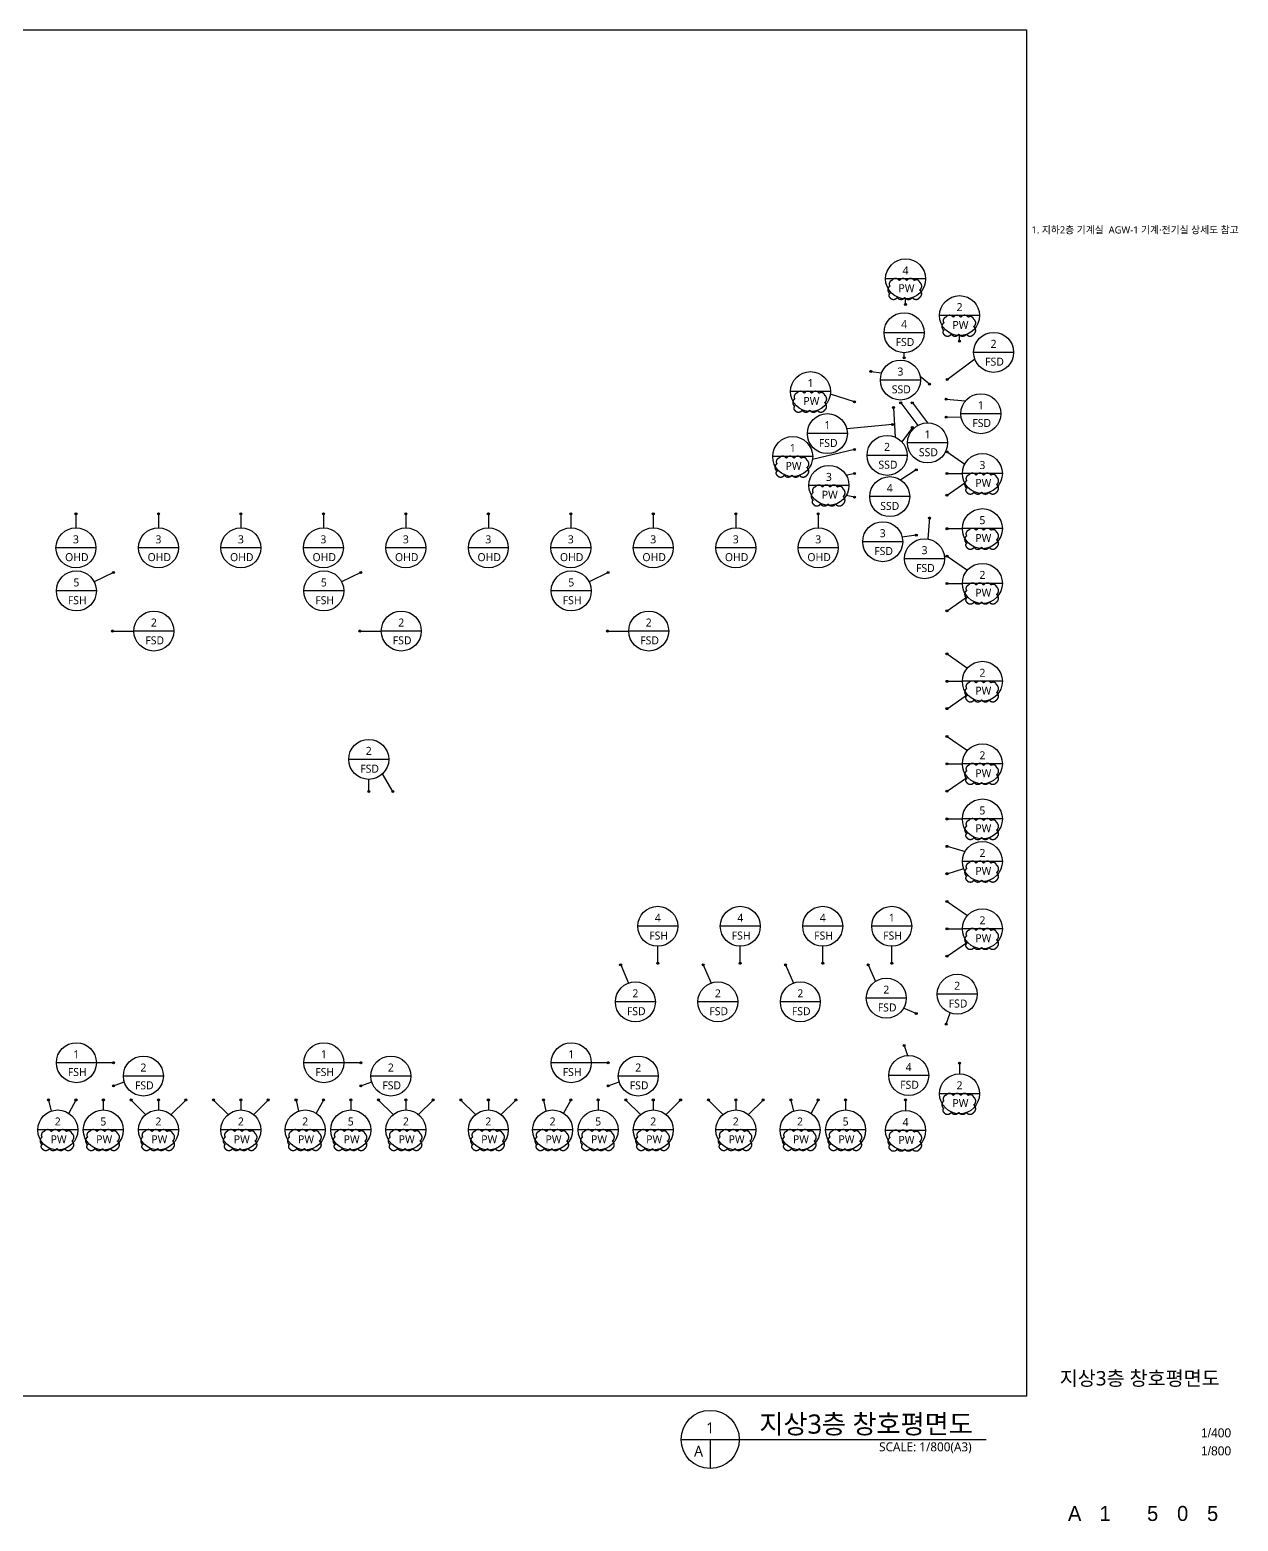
# Model space of a CAD drawing. Header units: millimetres. Extents: x -9539 to 338056, y 7443 to 2082110.
# Drawn here: x 159076 to 320239, y 929043 to 1127871 of the extents above; entities that cross this region are included whole.
import ezdxf
from ezdxf.enums import TextEntityAlignment as Align

# ---------------------------------------------------------------- set-up
doc = ezdxf.new("R2010")
doc.units = ezdxf.units.MM
doc.header["$LTSCALE"] = 1000
doc.header["$MEASUREMENT"] = 0
doc.linetypes.add('ACAD_ISO03W100', pattern=[30, 12, -18])
doc.layers.get('Defpoints').update_dxf_attribs({"color": 171, "linetype": 'CONTINUOUS'})
for name, color, linetype in [('BOX', 6, 'CONTINUOUS'), ('LED', 7, 'CONTINUOUS'), ('SYM', 7, 'CONTINUOUS'), ('TEXT', 3, 'CONTINUOUS'), ('TEXT-TITLE', 6, 'CONTINUOUS'), ('TEXT-기입', 6, 'CONTINUOUS'), ('txt', 3, 'CONTINUOUS')]:
    doc.layers.add(name, color=color, linetype=linetype)
doc.layers.add('VE변경사항적용-20220616', color=10, linetype='CONTINUOUS', plot=False)
doc.styles.add('CGS', font='cgse', dxfattribs={"bigfont": 'cgs'})
doc.styles.add('나눔바른고딕', font='NanumBarunGothic.ttf')

msp = doc.modelspace()

# ---------------------------------------------------------------- hatches: boundary and pattern name
at = {"layer": 'LED'}
h = msp.add_hatch(color=256, dxfattribs=at)
h.dxf.hatch_style = 1
edge = h.paths.add_edge_path()
edge.add_arc((275880, 1091271), 133, 0, 360)
h = msp.add_hatch(color=256, dxfattribs=at)
h.dxf.hatch_style = 1
edge = h.paths.add_edge_path()
edge.add_arc((283080, 1086371), 133, 0, 360)
h = msp.add_hatch(color=256, dxfattribs=at)
h.dxf.hatch_style = 1
edge = h.paths.add_edge_path()
edge.add_arc((275680, 1084141), 133, 0, 360)
h = msp.add_hatch(color=256, dxfattribs=at)
h.dxf.hatch_style = 1
edge = h.paths.add_edge_path()
edge.add_arc((271255, 1082341), 133, 0, 360)
h = msp.add_hatch(color=256, dxfattribs=at)
h.dxf.hatch_style = 1
edge = h.paths.add_edge_path()
edge.add_arc((279080, 1080646), 133, 0, 360)
h = msp.add_hatch(color=256, dxfattribs=at)
h.dxf.hatch_style = 1
edge = h.paths.add_edge_path()
edge.add_arc((281426, 1081268), 133, 0, 360)
h = msp.add_hatch(color=256, dxfattribs=at)
h.dxf.hatch_style = 1
edge = h.paths.add_edge_path()
edge.add_arc((269051, 1078268), 133, 0, 360)
h = msp.add_hatch(color=256, dxfattribs=at)
h.dxf.hatch_style = 1
edge = h.paths.add_edge_path()
edge.add_arc((275226, 1078148), 133, 0, 360)
h = msp.add_hatch(color=256, dxfattribs=at)
h.dxf.hatch_style = 1
edge = h.paths.add_edge_path()
edge.add_arc((276776, 1078148), 133, 0, 360)
h = msp.add_hatch(color=256, dxfattribs=at)
h.dxf.hatch_style = 1
edge = h.paths.add_edge_path()
edge.add_arc((281276, 1078643), 133, 0, 360)
h = msp.add_hatch(color=256, dxfattribs=at)
h.dxf.hatch_style = 1
edge = h.paths.add_edge_path()
edge.add_arc((274276, 1077498), 133, 0, 360)
h = msp.add_hatch(color=256, dxfattribs=at)
h.dxf.hatch_style = 1
edge = h.paths.add_edge_path()
edge.add_arc((281280, 1076241), 133, 0, 360)
h = msp.add_hatch(color=256, dxfattribs=at)
h.dxf.hatch_style = 1
edge = h.paths.add_edge_path()
edge.add_arc((274126, 1075243), 133, 0, 360)
h = msp.add_hatch(color=256, dxfattribs=at)
h.dxf.hatch_style = 1
edge = h.paths.add_edge_path()
edge.add_arc((276776, 1074868), 133, 0, 360)
h = msp.add_hatch(color=256, dxfattribs=at)
h.dxf.hatch_style = 1
edge = h.paths.add_edge_path()
edge.add_arc((269051, 1071918), 133, 0, 360)
h = msp.add_hatch(color=256, dxfattribs=at)
h.dxf.hatch_style = 1
edge = h.paths.add_edge_path()
edge.add_arc((281401, 1071614), 133, 0, 360)
h = msp.add_hatch(color=256, dxfattribs=at)
h.dxf.hatch_style = 1
edge = h.paths.add_edge_path()
edge.add_arc((269051, 1068718), 133, 0, 360)
h = msp.add_hatch(color=256, dxfattribs=at)
h.dxf.hatch_style = 1
edge = h.paths.add_edge_path()
edge.add_arc((277310, 1069215), 133, 0, 360)
h = msp.add_hatch(color=256, dxfattribs=at)
h.dxf.hatch_style = 1
edge = h.paths.add_edge_path()
edge.add_arc((281403, 1068712), 133, 0, 360)
h = msp.add_hatch(color=256, dxfattribs=at)
h.dxf.hatch_style = 1
edge = h.paths.add_edge_path()
edge.add_arc((281401, 1065818), 133, 0, 360)
h = msp.add_hatch(color=256, dxfattribs=at)
h.dxf.hatch_style = 1
edge = h.paths.add_edge_path()
edge.add_arc((269051, 1065549), 133, 0, 360)
h = msp.add_hatch(color=256, dxfattribs=at)
h.dxf.hatch_style = 1
edge = h.paths.add_edge_path()
edge.add_arc((165231, 1063354), 133, 0, 360)
h = msp.add_hatch(color=256, dxfattribs=at)
h.dxf.hatch_style = 1
edge = h.paths.add_edge_path()
edge.add_arc((176231, 1063354), 133, 0, 360)
h = msp.add_hatch(color=256, dxfattribs=at)
h.dxf.hatch_style = 1
edge = h.paths.add_edge_path()
edge.add_arc((187231, 1063354), 133, 0, 360)
h = msp.add_hatch(color=256, dxfattribs=at)
h.dxf.hatch_style = 1
edge = h.paths.add_edge_path()
edge.add_arc((198231, 1063354), 133, 0, 360)
h = msp.add_hatch(color=256, dxfattribs=at)
h.dxf.hatch_style = 1
edge = h.paths.add_edge_path()
edge.add_arc((209231, 1063354), 133, 0, 360)
h = msp.add_hatch(color=256, dxfattribs=at)
h.dxf.hatch_style = 1
edge = h.paths.add_edge_path()
edge.add_arc((220231, 1063354), 133, 0, 360)
h = msp.add_hatch(color=256, dxfattribs=at)
h.dxf.hatch_style = 1
edge = h.paths.add_edge_path()
edge.add_arc((231231, 1063354), 133, 0, 360)
h = msp.add_hatch(color=256, dxfattribs=at)
h.dxf.hatch_style = 1
edge = h.paths.add_edge_path()
edge.add_arc((242231, 1063354), 133, 0, 360)
h = msp.add_hatch(color=256, dxfattribs=at)
h.dxf.hatch_style = 1
edge = h.paths.add_edge_path()
edge.add_arc((253231, 1063354), 133, 0, 360)
h = msp.add_hatch(color=256, dxfattribs=at)
h.dxf.hatch_style = 1
edge = h.paths.add_edge_path()
edge.add_arc((264231, 1063354), 133, 0, 360)
h = msp.add_hatch(color=256, dxfattribs=at)
h.dxf.hatch_style = 1
edge = h.paths.add_edge_path()
edge.add_arc((279078, 1062787), 133, 0, 360)
h = msp.add_hatch(color=256, dxfattribs=at)
h.dxf.hatch_style = 1
edge = h.paths.add_edge_path()
edge.add_arc((277310, 1060515), 133, 0, 360)
h = msp.add_hatch(color=256, dxfattribs=at)
h.dxf.hatch_style = 1
edge = h.paths.add_edge_path()
edge.add_arc((281403, 1061362), 133, 0, 360)
h = msp.add_hatch(color=256, dxfattribs=at)
h.dxf.hatch_style = 1
edge = h.paths.add_edge_path()
edge.add_arc((281401, 1057714), 133, 0, 360)
h = msp.add_hatch(color=256, dxfattribs=at)
h.dxf.hatch_style = 1
edge = h.paths.add_edge_path()
edge.add_arc((170226, 1055518), 133, 0, 360)
h = msp.add_hatch(color=256, dxfattribs=at)
h.dxf.hatch_style = 1
edge = h.paths.add_edge_path()
edge.add_arc((203226, 1055518), 133, 0, 360)
h = msp.add_hatch(color=256, dxfattribs=at)
h.dxf.hatch_style = 1
edge = h.paths.add_edge_path()
edge.add_arc((236226, 1055518), 133, 0, 360)
h = msp.add_hatch(color=256, dxfattribs=at)
h.dxf.hatch_style = 1
edge = h.paths.add_edge_path()
edge.add_arc((281403, 1054062), 133, 0, 360)
h = msp.add_hatch(color=256, dxfattribs=at)
h.dxf.hatch_style = 1
edge = h.paths.add_edge_path()
edge.add_arc((281401, 1050418), 133, 0, 360)
h = msp.add_hatch(color=256, dxfattribs=at)
h.dxf.hatch_style = 1
edge = h.paths.add_edge_path()
edge.add_arc((170108, 1047720), 133, 0, 360)
h = msp.add_hatch(color=256, dxfattribs=at)
h.dxf.hatch_style = 1
edge = h.paths.add_edge_path()
edge.add_arc((203108, 1047720), 133, 0, 360)
h = msp.add_hatch(color=256, dxfattribs=at)
h.dxf.hatch_style = 1
edge = h.paths.add_edge_path()
edge.add_arc((236108, 1047720), 133, 0, 360)
h = msp.add_hatch(color=256, dxfattribs=at)
h.dxf.hatch_style = 1
edge = h.paths.add_edge_path()
edge.add_arc((281401, 1044664), 133, 0, 360)
h = msp.add_hatch(color=256, dxfattribs=at)
h.dxf.hatch_style = 1
edge = h.paths.add_edge_path()
edge.add_arc((281403, 1041012), 133, 0, 360)
h = msp.add_hatch(color=256, dxfattribs=at)
h.dxf.hatch_style = 1
edge = h.paths.add_edge_path()
edge.add_arc((281401, 1037368), 133, 0, 360)
h = msp.add_hatch(color=256, dxfattribs=at)
h.dxf.hatch_style = 1
edge = h.paths.add_edge_path()
edge.add_arc((281401, 1033664), 133, 0, 360)
h = msp.add_hatch(color=256, dxfattribs=at)
h.dxf.hatch_style = 1
edge = h.paths.add_edge_path()
edge.add_arc((281403, 1030012), 133, 0, 360)
h = msp.add_hatch(color=256, dxfattribs=at)
h.dxf.hatch_style = 1
edge = h.paths.add_edge_path()
edge.add_arc((204284, 1026318), 133, 0, 360)
h = msp.add_hatch(color=256, dxfattribs=at)
h.dxf.hatch_style = 1
edge = h.paths.add_edge_path()
edge.add_arc((207484, 1026318), 133, 0, 360)
h = msp.add_hatch(color=256, dxfattribs=at)
h.dxf.hatch_style = 1
edge = h.paths.add_edge_path()
edge.add_arc((281401, 1026368), 133, 0, 360)
h = msp.add_hatch(color=256, dxfattribs=at)
h.dxf.hatch_style = 1
edge = h.paths.add_edge_path()
edge.add_arc((281403, 1022662), 133, 0, 360)
h = msp.add_hatch(color=256, dxfattribs=at)
h.dxf.hatch_style = 1
edge = h.paths.add_edge_path()
edge.add_arc((281403, 1019012), 133, 0, 360)
h = msp.add_hatch(color=256, dxfattribs=at)
h.dxf.hatch_style = 1
edge = h.paths.add_edge_path()
edge.add_arc((281401, 1015368), 133, 0, 360)
h = msp.add_hatch(color=256, dxfattribs=at)
h.dxf.hatch_style = 1
edge = h.paths.add_edge_path()
edge.add_arc((281401, 1011664), 133, 0, 360)
h = msp.add_hatch(color=256, dxfattribs=at)
h.dxf.hatch_style = 1
edge = h.paths.add_edge_path()
edge.add_arc((281403, 1008012), 133, 0, 360)
h = msp.add_hatch(color=256, dxfattribs=at)
h.dxf.hatch_style = 1
edge = h.paths.add_edge_path()
edge.add_arc((281401, 1004368), 133, 0, 360)
h = msp.add_hatch(color=256, dxfattribs=at)
h.dxf.hatch_style = 1
edge = h.paths.add_edge_path()
edge.add_arc((237878, 1003212), 133, 0, 360)
h = msp.add_hatch(color=256, dxfattribs=at)
h.dxf.hatch_style = 1
edge = h.paths.add_edge_path()
edge.add_arc((242832, 1003420), 133, 0, 360)
h = msp.add_hatch(color=256, dxfattribs=at)
h.dxf.hatch_style = 1
edge = h.paths.add_edge_path()
edge.add_arc((248878, 1003212), 133, 0, 360)
h = msp.add_hatch(color=256, dxfattribs=at)
h.dxf.hatch_style = 1
edge = h.paths.add_edge_path()
edge.add_arc((253832, 1003420), 133, 0, 360)
h = msp.add_hatch(color=256, dxfattribs=at)
h.dxf.hatch_style = 1
edge = h.paths.add_edge_path()
edge.add_arc((259878, 1003212), 133, 0, 360)
h = msp.add_hatch(color=256, dxfattribs=at)
h.dxf.hatch_style = 1
edge = h.paths.add_edge_path()
edge.add_arc((264832, 1003420), 133, 0, 360)
h = msp.add_hatch(color=256, dxfattribs=at)
h.dxf.hatch_style = 1
edge = h.paths.add_edge_path()
edge.add_arc((270878, 1003212), 133, 0, 360)
h = msp.add_hatch(color=256, dxfattribs=at)
h.dxf.hatch_style = 1
edge = h.paths.add_edge_path()
edge.add_arc((274032, 1003420), 133, 0, 360)
h = msp.add_hatch(color=256, dxfattribs=at)
h.dxf.hatch_style = 1
edge = h.paths.add_edge_path()
edge.add_arc((277309, 996718), 133, 0, 360)
h = msp.add_hatch(color=256, dxfattribs=at)
h.dxf.hatch_style = 1
edge = h.paths.add_edge_path()
edge.add_arc((281276, 995318), 133, 0, 360)
h = msp.add_hatch(color=256, dxfattribs=at)
h.dxf.hatch_style = 1
edge = h.paths.add_edge_path()
edge.add_arc((275677, 992450), 133, 0, 360)
h = msp.add_hatch(color=256, dxfattribs=at)
h.dxf.hatch_style = 1
edge = h.paths.add_edge_path()
edge.add_arc((170226, 990168), 133, 0, 360)
h = msp.add_hatch(color=256, dxfattribs=at)
h.dxf.hatch_style = 1
edge = h.paths.add_edge_path()
edge.add_arc((203226, 990168), 133, 0, 360)
h = msp.add_hatch(color=256, dxfattribs=at)
h.dxf.hatch_style = 1
edge = h.paths.add_edge_path()
edge.add_arc((236226, 990168), 133, 0, 360)
h = msp.add_hatch(color=256, dxfattribs=at)
h.dxf.hatch_style = 1
edge = h.paths.add_edge_path()
edge.add_arc((283077, 990095), 133, 0, 360)
h = msp.add_hatch(color=256, dxfattribs=at)
h.dxf.hatch_style = 1
edge = h.paths.add_edge_path()
edge.add_arc((170226, 987068), 133, 0, 360)
h = msp.add_hatch(color=256, dxfattribs=at)
h.dxf.hatch_style = 1
edge = h.paths.add_edge_path()
edge.add_arc((203226, 987068), 133, 0, 360)
h = msp.add_hatch(color=256, dxfattribs=at)
h.dxf.hatch_style = 1
edge = h.paths.add_edge_path()
edge.add_arc((236226, 987068), 133, 0, 360)
h = msp.add_hatch(color=256, dxfattribs=at)
h.dxf.hatch_style = 1
edge = h.paths.add_edge_path()
edge.add_arc((161579, 985196), 133, 0, 360)
h = msp.add_hatch(color=256, dxfattribs=at)
h.dxf.hatch_style = 1
edge = h.paths.add_edge_path()
edge.add_arc((165232, 985195), 133, 0, 360)
h = msp.add_hatch(color=256, dxfattribs=at)
h.dxf.hatch_style = 1
edge = h.paths.add_edge_path()
edge.add_arc((168882, 985195), 133, 0, 360)
h = msp.add_hatch(color=256, dxfattribs=at)
h.dxf.hatch_style = 1
edge = h.paths.add_edge_path()
edge.add_arc((172579, 985196), 133, 0, 360)
h = msp.add_hatch(color=256, dxfattribs=at)
h.dxf.hatch_style = 1
edge = h.paths.add_edge_path()
edge.add_arc((176232, 985195), 133, 0, 360)
h = msp.add_hatch(color=256, dxfattribs=at)
h.dxf.hatch_style = 1
edge = h.paths.add_edge_path()
edge.add_arc((179881, 985196), 133, 0, 360)
h = msp.add_hatch(color=256, dxfattribs=at)
h.dxf.hatch_style = 1
edge = h.paths.add_edge_path()
edge.add_arc((183579, 985196), 133, 0, 360)
h = msp.add_hatch(color=256, dxfattribs=at)
h.dxf.hatch_style = 1
edge = h.paths.add_edge_path()
edge.add_arc((187232, 985195), 133, 0, 360)
h = msp.add_hatch(color=256, dxfattribs=at)
h.dxf.hatch_style = 1
edge = h.paths.add_edge_path()
edge.add_arc((190881, 985196), 133, 0, 360)
h = msp.add_hatch(color=256, dxfattribs=at)
h.dxf.hatch_style = 1
edge = h.paths.add_edge_path()
edge.add_arc((194579, 985196), 133, 0, 360)
h = msp.add_hatch(color=256, dxfattribs=at)
h.dxf.hatch_style = 1
edge = h.paths.add_edge_path()
edge.add_arc((198232, 985195), 133, 0, 360)
h = msp.add_hatch(color=256, dxfattribs=at)
h.dxf.hatch_style = 1
edge = h.paths.add_edge_path()
edge.add_arc((201882, 985195), 133, 0, 360)
h = msp.add_hatch(color=256, dxfattribs=at)
h.dxf.hatch_style = 1
edge = h.paths.add_edge_path()
edge.add_arc((205579, 985196), 133, 0, 360)
h = msp.add_hatch(color=256, dxfattribs=at)
h.dxf.hatch_style = 1
edge = h.paths.add_edge_path()
edge.add_arc((209232, 985195), 133, 0, 360)
h = msp.add_hatch(color=256, dxfattribs=at)
h.dxf.hatch_style = 1
edge = h.paths.add_edge_path()
edge.add_arc((212881, 985196), 133, 0, 360)
h = msp.add_hatch(color=256, dxfattribs=at)
h.dxf.hatch_style = 1
edge = h.paths.add_edge_path()
edge.add_arc((216579, 985196), 133, 0, 360)
h = msp.add_hatch(color=256, dxfattribs=at)
h.dxf.hatch_style = 1
edge = h.paths.add_edge_path()
edge.add_arc((220232, 985195), 133, 0, 360)
h = msp.add_hatch(color=256, dxfattribs=at)
h.dxf.hatch_style = 1
edge = h.paths.add_edge_path()
edge.add_arc((223881, 985196), 133, 0, 360)
h = msp.add_hatch(color=256, dxfattribs=at)
h.dxf.hatch_style = 1
edge = h.paths.add_edge_path()
edge.add_arc((227579, 985196), 133, 0, 360)
h = msp.add_hatch(color=256, dxfattribs=at)
h.dxf.hatch_style = 1
edge = h.paths.add_edge_path()
edge.add_arc((231232, 985195), 133, 0, 360)
h = msp.add_hatch(color=256, dxfattribs=at)
h.dxf.hatch_style = 1
edge = h.paths.add_edge_path()
edge.add_arc((234882, 985195), 133, 0, 360)
h = msp.add_hatch(color=256, dxfattribs=at)
h.dxf.hatch_style = 1
edge = h.paths.add_edge_path()
edge.add_arc((238579, 985196), 133, 0, 360)
h = msp.add_hatch(color=256, dxfattribs=at)
h.dxf.hatch_style = 1
edge = h.paths.add_edge_path()
edge.add_arc((242232, 985195), 133, 0, 360)
h = msp.add_hatch(color=256, dxfattribs=at)
h.dxf.hatch_style = 1
edge = h.paths.add_edge_path()
edge.add_arc((245881, 985196), 133, 0, 360)
h = msp.add_hatch(color=256, dxfattribs=at)
h.dxf.hatch_style = 1
edge = h.paths.add_edge_path()
edge.add_arc((249579, 985196), 133, 0, 360)
h = msp.add_hatch(color=256, dxfattribs=at)
h.dxf.hatch_style = 1
edge = h.paths.add_edge_path()
edge.add_arc((253232, 985195), 133, 0, 360)
h = msp.add_hatch(color=256, dxfattribs=at)
h.dxf.hatch_style = 1
edge = h.paths.add_edge_path()
edge.add_arc((256881, 985196), 133, 0, 360)
h = msp.add_hatch(color=256, dxfattribs=at)
h.dxf.hatch_style = 1
edge = h.paths.add_edge_path()
edge.add_arc((260579, 985196), 133, 0, 360)
h = msp.add_hatch(color=256, dxfattribs=at)
h.dxf.hatch_style = 1
edge = h.paths.add_edge_path()
edge.add_arc((264232, 985195), 133, 0, 360)
h = msp.add_hatch(color=256, dxfattribs=at)
h.dxf.hatch_style = 1
edge = h.paths.add_edge_path()
edge.add_arc((267882, 985195), 133, 0, 360)
h = msp.add_hatch(color=256, dxfattribs=at)
h.dxf.hatch_style = 1
edge = h.paths.add_edge_path()
edge.add_arc((275877, 985195), 133, 0, 360)

# ---------------------------------------------------------------- linework, layer by layer
at = {"layer": 'BOX'}
for p, q in [((278547, 1094669), (273213, 1094669)), ((285747, 1089769), (280413, 1089769)), ((278347, 1087492), (273013, 1087492)), ((290290, 1084873), (284956, 1084873)), ((277858, 1081181), (272524, 1081181)), ((265866, 1079637), (260533, 1079637)), ((288582, 1076696), (283249, 1076696)), ((268112, 1074033), (262778, 1074033)), ((281477, 1072798), (276144, 1072798)), ((263490, 1070979), (258157, 1070979)), ((276079, 1071137), (270746, 1071137)), ((288792, 1068716), (283458, 1068716)), ((268320, 1067134), (262987, 1067134)), ((276432, 1065635), (271098, 1065635)), ((288792, 1061366), (283458, 1061366)), ((167897, 1058809), (162563, 1058809)), ((178897, 1058809), (173563, 1058809)), ((189897, 1058809), (184563, 1058809)), ((200897, 1058809), (195563, 1058809)), ((211897, 1058809), (206563, 1058809)), ((222897, 1058809), (217563, 1058809)), ((233897, 1058809), (228563, 1058809)), ((244897, 1058809), (239563, 1058809)), ((255897, 1058809), (250563, 1058809)), ((266897, 1058809), (261563, 1058809)), ((275498, 1059628), (270165, 1059628)), ((281071, 1057364), (275738, 1057364)), ((288792, 1054066), (283458, 1054066)), ((167955, 1053067), (162622, 1053067)), ((200955, 1053067), (195622, 1053067)), ((233955, 1053067), (228622, 1053067)), ((178287, 1047716), (172954, 1047716)), ((211287, 1047716), (205954, 1047716)), ((244287, 1047716), (238954, 1047716)), ((288792, 1041016), (283458, 1041016)), ((206947, 1030604), (201613, 1030604)), ((288792, 1030016), (283458, 1030016)), ((288792, 1022666), (283458, 1022666)), ((288792, 1016991), (283458, 1016991)), ((245497, 1008357), (240163, 1008357)), ((256497, 1008357), (251163, 1008357)), ((267497, 1008357), (262163, 1008357)), ((276697, 1008357), (271363, 1008357)), ((288792, 1008016), (283458, 1008016)), ((242508, 998275), (237175, 998275)), ((253508, 998275), (248175, 998275)), ((264508, 998275), (259175, 998275)), ((275976, 998771), (270643, 998771)), ((285431, 999296), (280097, 999296)), ((167955, 990166), (162622, 990166)), ((200955, 990166), (195622, 990166)), ((233955, 990166), (228622, 990166)), ((176892, 988389), (171559, 988389)), ((209892, 988389), (204559, 988389)), ((242892, 988389), (237559, 988389)), ((278958, 988462), (273625, 988462)), ((285747, 986023), (280413, 986023)), ((165471, 981195), (160138, 981195)), ((171547, 981195), (166213, 981195)), ((178897, 981195), (173563, 981195)), ((189897, 981195), (184563, 981195)), ((198471, 981195), (193138, 981195)), ((204547, 981195), (199213, 981195)), ((211897, 981195), (206563, 981195)), ((222897, 981195), (217563, 981195)), ((231471, 981195), (226138, 981195)), ((237547, 981195), (232213, 981195)), ((244897, 981195), (239563, 981195)), ((255897, 981195), (250563, 981195)), ((264471, 981195), (259138, 981195)), ((270547, 981195), (265213, 981195)), ((278547, 981123), (273213, 981123))]:
    msp.add_line(p, q, dxfattribs=at)
for centre in [(275880, 1094669), (283080, 1089769), (275680, 1087492), (287623, 1084873), (275191, 1081181), (263199, 1079637), (285915, 1076696), (265445, 1074033), (273412, 1071137), (278811, 1072798), (260823, 1070979), (265653, 1067134), (286125, 1068716), (273765, 1065635), (286125, 1061366), (272832, 1059628), (165230, 1058809), (176230, 1058809), (187230, 1058809), (198230, 1058809), (209230, 1058809), (220230, 1058809), (231230, 1058809), (242230, 1058809), (253230, 1058809), (264230, 1058809), (278404, 1057364), (286125, 1054066), (165289, 1053067), (198289, 1053067), (231289, 1053067), (175621, 1047716), (208621, 1047716), (241621, 1047716), (286125, 1041016), (204280, 1030604), (286125, 1030016), (286125, 1022666), (286125, 1016991), (242830, 1008357), (253830, 1008357), (264830, 1008357), (274030, 1008357), (286125, 1008016), (239842, 998275), (250842, 998275), (261842, 998275), (273310, 998771), (282764, 999296), (165289, 990166), (198289, 990166), (231289, 990166), (174226, 988389), (207226, 988389), (240226, 988389), (276292, 988462), (283080, 986023), (162804, 981195), (168880, 981195), (176230, 981195), (187230, 981195), (195804, 981195), (201880, 981195), (209230, 981195), (220230, 981195), (228804, 981195), (234880, 981195), (242230, 981195), (253230, 981195), (261804, 981195), (267880, 981195), (275880, 981123)]:
    msp.add_circle(centre, 2667, dxfattribs=at)
at = {"layer": 'Defpoints', "ltscale": 10000}
msp.add_lwpolyline([(8000, 1127871), (292000, 1127871), (292000, 945729), (8000, 945729)], close=True, dxfattribs=at)
at = {"layer": 'LED'}
for points in [[(275880, 1091266), (275880, 1092003)], [(283080, 1086366), (283080, 1087103)], [(275680, 1084136), (275680, 1084825)], [(281430, 1081266), (285101, 1084006)], [(271255, 1082341), (272702, 1082136)], [(279080, 1080641), (277813, 1081666)], [(269055, 1078266), (265844, 1079292)], [(275230, 1078146), (277524, 1075134)], [(276780, 1078146), (278822, 1075464)], [(281280, 1078641), (283889, 1078429)], [(274280, 1077496), (274485, 1073578)], [(281284, 1076239), (283283, 1076272)], [(274130, 1075241), (268032, 1074679)], [(276780, 1074866), (275392, 1072924)], [(269055, 1071916), (263463, 1070600)], [(281405, 1071616), (283774, 1069974)], [(269055, 1068716), (267967, 1068460)], [(277305, 1069216), (275238, 1067858)], [(281405, 1068716), (283458, 1068716)], [(269055, 1065552), (267967, 1065808)], [(281405, 1065816), (283774, 1067458)], [(165230, 1063349), (165230, 1061475)], [(176230, 1063349), (176230, 1061475)], [(187230, 1063349), (187230, 1061475)], [(198230, 1063349), (198230, 1061475)], [(209230, 1063349), (209230, 1061475)], [(220230, 1063349), (220230, 1061475)], [(231230, 1063349), (231230, 1061475)], [(242230, 1063349), (242230, 1061475)], [(253230, 1063349), (253230, 1061475)], [(264230, 1063349), (264230, 1061475)], [(279080, 1062791), (278868, 1059990)], [(277305, 1060516), (275425, 1060250)], [(281405, 1061366), (283458, 1061366)], [(281405, 1057716), (284125, 1055830)], [(170230, 1055516), (167662, 1054284)], [(203230, 1055516), (200662, 1054284)], [(236230, 1055516), (233662, 1054284)], [(281405, 1054066), (283458, 1054066)], [(281405, 1050416), (284125, 1052302)], [(170105, 1047716), (172954, 1047716)], [(203105, 1047716), (205954, 1047716)], [(236105, 1047716), (238954, 1047716)], [(281405, 1044666), (284125, 1042780)], [(281405, 1041016), (283458, 1041016)], [(281405, 1037366), (284125, 1039252)], [(281405, 1033666), (284125, 1031780)], [(281405, 1030016), (283458, 1030016)], [(207480, 1026316), (206106, 1028661)], [(281405, 1026366), (284125, 1028252)], [(204280, 1026316), (204280, 1027938)], [(281405, 1022666), (283458, 1022666)], [(281405, 1019016), (283814, 1018321)], [(281405, 1015366), (283628, 1016056)], [(281405, 1011666), (284125, 1009780)], [(281405, 1008016), (283458, 1008016)], [(281405, 1004366), (284125, 1006252)], [(242830, 1003416), (242830, 1005691)], [(253830, 1003416), (253830, 1005691)], [(264830, 1003416), (264830, 1005691)], [(274030, 1003416), (274030, 1005691)], [(237880, 1003216), (238946, 1000786)], [(248880, 1003216), (249946, 1000786)], [(259880, 1003216), (260946, 1000786)], [(270880, 1003216), (271851, 1001003)], [(277305, 996716), (275618, 997435)], [(281280, 995316), (281838, 996795)], [(275680, 992446), (276146, 991125)], [(170230, 990166), (167955, 990166)], [(203230, 990166), (200955, 990166)], [(236230, 990166), (233955, 990166)], [(283080, 990091), (283080, 988690)], [(170230, 987066), (171673, 987617)], [(203230, 987066), (204673, 987617)], [(236230, 987066), (237673, 987617)], [(161580, 985191), (161914, 983709)], [(165230, 985191), (164266, 983426)], [(168880, 985191), (168880, 983862)], [(172580, 985191), (174525, 983246)], [(176230, 985191), (176230, 983862)], [(179880, 985191), (177935, 983246)], [(183580, 985191), (185525, 983246)], [(187230, 985191), (187230, 983862)], [(190880, 985191), (188935, 983246)], [(194580, 985191), (194914, 983709)], [(198230, 985191), (197266, 983426)], [(201880, 985191), (201880, 983862)], [(205580, 985191), (207525, 983246)], [(209230, 985191), (209230, 983862)], [(212880, 985191), (210935, 983246)], [(216580, 985191), (218525, 983246)], [(220230, 985191), (220230, 983862)], [(223880, 985191), (221935, 983246)], [(227580, 985191), (227914, 983709)], [(231230, 985191), (230266, 983426)], [(234880, 985191), (234880, 983862)], [(238580, 985191), (240525, 983246)], [(242230, 985191), (242230, 983862)], [(245880, 985191), (243935, 983246)], [(249580, 985191), (251525, 983246)], [(253230, 985191), (253230, 983862)], [(256880, 985191), (254935, 983246)], [(260580, 985191), (260914, 983709)], [(264230, 985191), (263266, 983426)], [(267880, 985191), (267880, 983862)], [(275880, 985191), (275880, 983790)]]:
    msp.add_lwpolyline(points, dxfattribs=at)
for centre in [(275880, 1091271), (283080, 1086371), (275680, 1084141), (271255, 1082341), (279080, 1080646), (281426, 1081268), (269051, 1078268), (275226, 1078148), (276776, 1078148), (281276, 1078643), (274276, 1077498), (281280, 1076241), (274126, 1075243), (276776, 1074868), (269051, 1071918), (281401, 1071614), (269051, 1068718), (277310, 1069215), (281403, 1068712), (281401, 1065818), (269051, 1065549), (165231, 1063354), (176231, 1063354), (187231, 1063354), (198231, 1063354), (209231, 1063354), (220231, 1063354), (231231, 1063354), (242231, 1063354), (253231, 1063354), (264231, 1063354), (279078, 1062787), (277310, 1060515), (281403, 1061362), (281401, 1057714), (170226, 1055518), (203226, 1055518), (236226, 1055518), (281403, 1054062), (281401, 1050418), (170108, 1047720), (203108, 1047720), (236108, 1047720), (281401, 1044664), (281403, 1041012), (281401, 1037368), (281401, 1033664), (281403, 1030012), (204284, 1026318), (207484, 1026318), (281401, 1026368), (281403, 1022662), (281403, 1019012), (281401, 1015368), (281401, 1011664), (281403, 1008012), (281401, 1004368), (237878, 1003212), (242832, 1003420), (248878, 1003212), (253832, 1003420), (259878, 1003212), (264832, 1003420), (270878, 1003212), (274032, 1003420), (277309, 996718), (281276, 995318), (275677, 992450), (170226, 990168), (203226, 990168), (236226, 990168), (283077, 990095), (170226, 987068), (203226, 987068), (236226, 987068), (161579, 985196), (165232, 985195), (168882, 985195), (172579, 985196), (176232, 985195), (179881, 985196), (183579, 985196), (187232, 985195), (190881, 985196), (194579, 985196), (198232, 985195), (201882, 985195), (205579, 985196), (209232, 985195), (212881, 985196), (216579, 985196), (220232, 985195), (223881, 985196), (227579, 985196), (231232, 985195), (234882, 985195), (238579, 985196), (242232, 985195), (245881, 985196), (249579, 985196), (253232, 985195), (256881, 985196), (260579, 985196), (264232, 985195), (267882, 985195), (275877, 985195)]:
    msp.add_circle(centre, 133, dxfattribs=at)
at = {"layer": 'SYM'}
for p, q in [((245940, 939940), (286627, 939940)), ((249819, 939940), (249819, 936061))]:
    msp.add_line(p, q, dxfattribs=at)
msp.add_circle((249819, 939940), 3879, dxfattribs=at)
at = {"layer": 'VE변경사항적용-20220616', "linetype": 'ACAD_ISO03W100'}
for points in [[(273772, 1092196, 0.5205671), (274772, 1092196, 0.5205671), (275772, 1092196, 0.5205671), (276772, 1092196, 0.5205671), (277772, 1092196, 0.5205671), (277780, 1093188, 0.5205671), (277780, 1094188, 0.5205671), (277040, 1094448, 0.5205671), (276040, 1094448, 0.5205671), (275040, 1094448, 0.5205671), (274040, 1094448, 0.5205671), (273772, 1093715, 0.5205671), (273772, 1092715, 0.5205671)], [(280972, 1087296, 0.5205671), (281972, 1087296, 0.5205671), (282972, 1087296, 0.5205671), (283972, 1087296, 0.5205671), (284972, 1087296, 0.5205671), (284980, 1088288, 0.5205671), (284980, 1089288, 0.5205671), (284240, 1089548, 0.5205671), (283240, 1089548, 0.5205671), (282240, 1089548, 0.5205671), (281240, 1089548, 0.5205671), (280972, 1088815, 0.5205671), (280972, 1087815, 0.5205671)], [(261091, 1077164, 0.5205671), (262091, 1077164, 0.5205671), (263091, 1077164, 0.5205671), (264091, 1077164, 0.5205671), (265091, 1077164, 0.5205671), (265099, 1078156, 0.5205671), (265099, 1079156, 0.5205671), (264359, 1079415, 0.5205671), (263359, 1079415, 0.5205671), (262359, 1079415, 0.5205671), (261359, 1079415, 0.5205671), (261091, 1078683, 0.5205671), (261091, 1077683, 0.5205671)], [(258715, 1068505, 0.5205671), (259715, 1068505, 0.5205671), (260715, 1068505, 0.5205671), (261715, 1068505, 0.5205671), (262715, 1068505, 0.5205671), (262723, 1069497, 0.5205671), (262723, 1070497, 0.5205671), (261983, 1070757, 0.5205671), (260983, 1070757, 0.5205671), (259983, 1070757, 0.5205671), (258983, 1070757, 0.5205671), (258715, 1070025, 0.5205671), (258715, 1069025, 0.5205671)], [(284017, 1066243, 0.5205671), (285017, 1066243, 0.5205671), (286017, 1066243, 0.5205671), (287017, 1066243, 0.5205671), (288017, 1066243, 0.5205671), (288025, 1067235, 0.5205671), (288025, 1068235, 0.5205671), (287285, 1068494, 0.5205671), (286285, 1068494, 0.5205671), (285285, 1068494, 0.5205671), (284285, 1068494, 0.5205671), (284017, 1067762, 0.5205671), (284017, 1066762, 0.5205671)], [(263545, 1064660, 0.5205671), (264545, 1064660, 0.5205671), (265545, 1064660, 0.5205671), (266545, 1064660, 0.5205671), (267545, 1064660, 0.5205671), (267553, 1065652, 0.5205671), (267553, 1066652, 0.5205671), (266813, 1066912, 0.5205671), (265813, 1066912, 0.5205671), (264813, 1066912, 0.5205671), (263813, 1066912, 0.5205671), (263545, 1066180, 0.5205671), (263545, 1065180, 0.5205671)], [(284017, 1058893, 0.5205671), (285017, 1058893, 0.5205671), (286017, 1058893, 0.5205671), (287017, 1058893, 0.5205671), (288017, 1058893, 0.5205671), (288025, 1059885, 0.5205671), (288025, 1060885, 0.5205671), (287285, 1061144, 0.5205671), (286285, 1061144, 0.5205671), (285285, 1061144, 0.5205671), (284285, 1061144, 0.5205671), (284017, 1060412, 0.5205671), (284017, 1059412, 0.5205671)], [(284017, 1051593, 0.5205671), (285017, 1051593, 0.5205671), (286017, 1051593, 0.5205671), (287017, 1051593, 0.5205671), (288017, 1051593, 0.5205671), (288025, 1052585, 0.5205671), (288025, 1053585, 0.5205671), (287285, 1053844, 0.5205671), (286285, 1053844, 0.5205671), (285285, 1053844, 0.5205671), (284285, 1053844, 0.5205671), (284017, 1053112, 0.5205671), (284017, 1052112, 0.5205671)], [(284017, 1038543, 0.5205671), (285017, 1038543, 0.5205671), (286017, 1038543, 0.5205671), (287017, 1038543, 0.5205671), (288017, 1038543, 0.5205671), (288025, 1039535, 0.5205671), (288025, 1040535, 0.5205671), (287285, 1040794, 0.5205671), (286285, 1040794, 0.5205671), (285285, 1040794, 0.5205671), (284285, 1040794, 0.5205671), (284017, 1040062, 0.5205671), (284017, 1039062, 0.5205671)], [(284017, 1027543, 0.5205671), (285017, 1027543, 0.5205671), (286017, 1027543, 0.5205671), (287017, 1027543, 0.5205671), (288017, 1027543, 0.5205671), (288025, 1028535, 0.5205671), (288025, 1029535, 0.5205671), (287285, 1029794, 0.5205671), (286285, 1029794, 0.5205671), (285285, 1029794, 0.5205671), (284285, 1029794, 0.5205671), (284017, 1029062, 0.5205671), (284017, 1028062, 0.5205671)], [(284017, 1020193, 0.5205671), (285017, 1020193, 0.5205671), (286017, 1020193, 0.5205671), (287017, 1020193, 0.5205671), (288017, 1020193, 0.5205671), (288025, 1021185, 0.5205671), (288025, 1022185, 0.5205671), (287285, 1022444, 0.5205671), (286285, 1022444, 0.5205671), (285285, 1022444, 0.5205671), (284285, 1022444, 0.5205671), (284017, 1021712, 0.5205671), (284017, 1020712, 0.5205671)], [(284017, 1014517, 0.5205671), (285017, 1014517, 0.5205671), (286017, 1014517, 0.5205671), (287017, 1014517, 0.5205671), (288017, 1014517, 0.5205671), (288025, 1015509, 0.5205671), (288025, 1016509, 0.5205671), (287285, 1016769, 0.5205671), (286285, 1016769, 0.5205671), (285285, 1016769, 0.5205671), (284285, 1016769, 0.5205671), (284017, 1016037, 0.5205671), (284017, 1015037, 0.5205671)], [(284017, 1005543, 0.5205671), (285017, 1005543, 0.5205671), (286017, 1005543, 0.5205671), (287017, 1005543, 0.5205671), (288017, 1005543, 0.5205671), (288025, 1006535, 0.5205671), (288025, 1007535, 0.5205671), (287285, 1007794, 0.5205671), (286285, 1007794, 0.5205671), (285285, 1007794, 0.5205671), (284285, 1007794, 0.5205671), (284017, 1007062, 0.5205671), (284017, 1006062, 0.5205671)], [(280972, 983550, 0.5205671), (281972, 983550, 0.5205671), (282972, 983550, 0.5205671), (283972, 983550, 0.5205671), (284972, 983550, 0.5205671), (284980, 984542, 0.5205671), (284980, 985542, 0.5205671), (284240, 985802, 0.5205671), (283240, 985802, 0.5205671), (282240, 985802, 0.5205671), (281240, 985802, 0.5205671), (280972, 985070, 0.5205671), (280972, 984070, 0.5205671)], [(160696, 978730, 0.5205671), (161696, 978730, 0.5205671), (162696, 978730, 0.5205671), (163696, 978730, 0.5205671), (164696, 978730, 0.5205671), (164704, 979721, 0.5205671), (164704, 980721, 0.5205671), (163964, 980981, 0.5205671), (162964, 980981, 0.5205671), (161964, 980981, 0.5205671), (160964, 980981, 0.5205671), (160696, 980249, 0.5205671), (160696, 979249, 0.5205671)], [(166772, 978730, 0.5205671), (167772, 978730, 0.5205671), (168772, 978730, 0.5205671), (169772, 978730, 0.5205671), (170772, 978730, 0.5205671), (170780, 979721, 0.5205671), (170780, 980721, 0.5205671), (170040, 980981, 0.5205671), (169040, 980981, 0.5205671), (168040, 980981, 0.5205671), (167040, 980981, 0.5205671), (166772, 980249, 0.5205671), (166772, 979249, 0.5205671)], [(174122, 978730, 0.5205671), (175122, 978730, 0.5205671), (176122, 978730, 0.5205671), (177122, 978730, 0.5205671), (178122, 978730, 0.5205671), (178130, 979721, 0.5205671), (178130, 980721, 0.5205671), (177390, 980981, 0.5205671), (176390, 980981, 0.5205671), (175390, 980981, 0.5205671), (174390, 980981, 0.5205671), (174122, 980249, 0.5205671), (174122, 979249, 0.5205671)], [(185122, 978730, 0.5205671), (186122, 978730, 0.5205671), (187122, 978730, 0.5205671), (188122, 978730, 0.5205671), (189122, 978730, 0.5205671), (189130, 979721, 0.5205671), (189130, 980721, 0.5205671), (188390, 980981, 0.5205671), (187390, 980981, 0.5205671), (186390, 980981, 0.5205671), (185390, 980981, 0.5205671), (185122, 980249, 0.5205671), (185122, 979249, 0.5205671)], [(193696, 978730, 0.5205671), (194696, 978730, 0.5205671), (195696, 978730, 0.5205671), (196696, 978730, 0.5205671), (197696, 978730, 0.5205671), (197704, 979721, 0.5205671), (197704, 980721, 0.5205671), (196964, 980981, 0.5205671), (195964, 980981, 0.5205671), (194964, 980981, 0.5205671), (193964, 980981, 0.5205671), (193696, 980249, 0.5205671), (193696, 979249, 0.5205671)], [(199772, 978730, 0.5205671), (200772, 978730, 0.5205671), (201772, 978730, 0.5205671), (202772, 978730, 0.5205671), (203772, 978730, 0.5205671), (203780, 979721, 0.5205671), (203780, 980721, 0.5205671), (203040, 980981, 0.5205671), (202040, 980981, 0.5205671), (201040, 980981, 0.5205671), (200040, 980981, 0.5205671), (199772, 980249, 0.5205671), (199772, 979249, 0.5205671)], [(207122, 978730, 0.5205671), (208122, 978730, 0.5205671), (209122, 978730, 0.5205671), (210122, 978730, 0.5205671), (211122, 978730, 0.5205671), (211130, 979721, 0.5205671), (211130, 980721, 0.5205671), (210390, 980981, 0.5205671), (209390, 980981, 0.5205671), (208390, 980981, 0.5205671), (207390, 980981, 0.5205671), (207122, 980249, 0.5205671), (207122, 979249, 0.5205671)], [(218122, 978730, 0.5205671), (219122, 978730, 0.5205671), (220122, 978730, 0.5205671), (221122, 978730, 0.5205671), (222122, 978730, 0.5205671), (222130, 979721, 0.5205671), (222130, 980721, 0.5205671), (221390, 980981, 0.5205671), (220390, 980981, 0.5205671), (219390, 980981, 0.5205671), (218390, 980981, 0.5205671), (218122, 980249, 0.5205671), (218122, 979249, 0.5205671)], [(226696, 978730, 0.5205671), (227696, 978730, 0.5205671), (228696, 978730, 0.5205671), (229696, 978730, 0.5205671), (230696, 978730, 0.5205671), (230704, 979721, 0.5205671), (230704, 980721, 0.5205671), (229964, 980981, 0.5205671), (228964, 980981, 0.5205671), (227964, 980981, 0.5205671), (226964, 980981, 0.5205671), (226696, 980249, 0.5205671), (226696, 979249, 0.5205671)], [(232772, 978730, 0.5205671), (233772, 978730, 0.5205671), (234772, 978730, 0.5205671), (235772, 978730, 0.5205671), (236772, 978730, 0.5205671), (236780, 979721, 0.5205671), (236780, 980721, 0.5205671), (236040, 980981, 0.5205671), (235040, 980981, 0.5205671), (234040, 980981, 0.5205671), (233040, 980981, 0.5205671), (232772, 980249, 0.5205671), (232772, 979249, 0.5205671)], [(240122, 978730, 0.5205671), (241122, 978730, 0.5205671), (242122, 978730, 0.5205671), (243122, 978730, 0.5205671), (244122, 978730, 0.5205671), (244130, 979721, 0.5205671), (244130, 980721, 0.5205671), (243390, 980981, 0.5205671), (242390, 980981, 0.5205671), (241390, 980981, 0.5205671), (240390, 980981, 0.5205671), (240122, 980249, 0.5205671), (240122, 979249, 0.5205671)], [(251122, 978730, 0.5205671), (252122, 978730, 0.5205671), (253122, 978730, 0.5205671), (254122, 978730, 0.5205671), (255122, 978730, 0.5205671), (255130, 979721, 0.5205671), (255130, 980721, 0.5205671), (254390, 980981, 0.5205671), (253390, 980981, 0.5205671), (252390, 980981, 0.5205671), (251390, 980981, 0.5205671), (251122, 980249, 0.5205671), (251122, 979249, 0.5205671)], [(259696, 978730, 0.5205671), (260696, 978730, 0.5205671), (261696, 978730, 0.5205671), (262696, 978730, 0.5205671), (263696, 978730, 0.5205671), (263704, 979721, 0.5205671), (263704, 980721, 0.5205671), (262964, 980981, 0.5205671), (261964, 980981, 0.5205671), (260964, 980981, 0.5205671), (259964, 980981, 0.5205671), (259696, 980249, 0.5205671), (259696, 979249, 0.5205671)], [(265772, 978730, 0.5205671), (266772, 978730, 0.5205671), (267772, 978730, 0.5205671), (268772, 978730, 0.5205671), (269772, 978730, 0.5205671), (269780, 979721, 0.5205671), (269780, 980721, 0.5205671), (269040, 980981, 0.5205671), (268040, 980981, 0.5205671), (267040, 980981, 0.5205671), (266040, 980981, 0.5205671), (265772, 980249, 0.5205671), (265772, 979249, 0.5205671)], [(273772, 978658, 0.5205671), (274772, 978658, 0.5205671), (275772, 978658, 0.5205671), (276772, 978658, 0.5205671), (277772, 978658, 0.5205671), (277780, 979649, 0.5205671), (277780, 980649, 0.5205671), (277040, 980909, 0.5205671), (276040, 980909, 0.5205671), (275040, 980909, 0.5205671), (274040, 980909, 0.5205671), (273772, 980177, 0.5205671), (273772, 979177, 0.5205671)]]:
    msp.add_lwpolyline(points, format="xyb", close=True, dxfattribs=at)

# ---------------------------------------------------------------- texts
at = {"layer": 'TEXT', "style": '나눔바른고딕'}
msp.add_text('1. 지하2층 기계실  AGW-1 기계·전기실 상세도 참고', height=960, dxfattribs=at).set_placement((292667, 1101200), align=Align.MIDDLE_LEFT)
msp.add_text('지상3층 창호평면도', height=2560, dxfattribs=at).set_placement((256379, 940715))
for s, p in [('1', (249819, 941491)), ('A', (248267, 938388))]:
    msp.add_text(s, height=1440, dxfattribs=at).set_placement(p, align=Align.MIDDLE)
msp.add_text('SCALE: 1/800(A3)', height=1200, dxfattribs=at).set_placement((284693, 939552), align=Align.TOP_RIGHT)
at = {"layer": 'TEXT-TITLE', "style": '나눔바른고딕'}
msp.add_text('지상3층 창호평면도', height=1920, dxfattribs=at).set_placement((307107, 947133), align=Align.CENTER)
at = {"layer": 'TEXT-기입', "style": 'CGS'}
for s, p in [('1/400', (315281, 939857)), ('1/800', (315281, 937457))]:
    msp.add_text(s, height=1200, dxfattribs=at).set_placement(p, align=Align.BOTTOM_LEFT)
for s, p in [('A', (298431, 930072)), ('1', (302481, 930072)), ('5', (308831, 930072)), ('0', (312831, 930072)), ('5', (316831, 930072))]:
    msp.add_text(s, height=2000, dxfattribs=at).set_placement(p, align=Align.MIDDLE_CENTER)
at = {"layer": 'txt', "style": '나눔바른고딕'}
for s, height, p in [('4', 1067, (275880, 1095803)), ('PW', 1066.7, (275996, 1093421)), ('2', 1067, (283080, 1090903)), ('4', 1067, (275680, 1088625)), ('PW', 1066.7, (283196, 1088521)), ('FSD', 1066.7, (275796, 1086251)), ('2', 1067, (287623, 1086006)), ('FSD', 1066.7, (287740, 1083632)), ('3', 1067, (275191, 1082314)), ('1', 1067, (263199, 1080771)), ('SSD', 1066.7, (275308, 1079940)), ('PW', 1066.7, (263316, 1078389)), ('1', 1067, (285915, 1077829)), ('1', 1067, (265445, 1075167)), ('FSD', 1066.7, (286032, 1075455)), ('1', 1067, (278811, 1073931)), ('1', 1067, (260823, 1072112)), ('FSD', 1066.7, (265561, 1072792)), ('2', 1067, (273412, 1072270)), ('SSD', 1066.7, (278927, 1071557)), ('PW', 1066.7, (260940, 1069730)), ('SSD', 1066.7, (273529, 1069896)), ('3', 1067, (286125, 1069849)), ('3', 1067, (265653, 1068267)), ('PW', 1066.7, (286242, 1067468)), ('PW', 1066.7, (265770, 1065885)), ('4', 1067, (273765, 1066768)), ('SSD', 1066.7, (273765, 1064394)), ('5', 1067, (286125, 1062499)), ('3', 1067, (165230, 1059942)), ('3', 1067, (176230, 1059942)), ('3', 1067, (187230, 1059942)), ('3', 1067, (198230, 1059942)), ('3', 1067, (209230, 1059942)), ('3', 1067, (220230, 1059942)), ('3', 1067, (231230, 1059942)), ('3', 1067, (242230, 1059942)), ('3', 1067, (253230, 1059942)), ('3', 1067, (264230, 1059942)), ('3', 1067, (272832, 1060761)), ('PW', 1066.7, (286242, 1060118)), ('OHD', 1066.7, (165346, 1057568)), ('OHD', 1066.7, (176346, 1057568)), ('OHD', 1066.7, (187346, 1057568)), ('OHD', 1066.7, (198346, 1057568)), ('OHD', 1066.7, (209346, 1057568)), ('OHD', 1066.7, (220346, 1057568)), ('OHD', 1066.7, (231346, 1057568)), ('OHD', 1066.7, (242346, 1057568)), ('OHD', 1066.7, (253346, 1057568)), ('OHD', 1066.7, (264346, 1057568)), ('FSD', 1066.7, (272948, 1058387)), ('3', 1067, (278404, 1058498)), ('FSD', 1066.7, (278521, 1056123)), ('5', 1067, (165289, 1054200)), ('5', 1067, (198289, 1054200)), ('5', 1067, (231289, 1054200)), ('2', 1067, (286125, 1055199)), ('FSH', 1066.7, (165405, 1051826)), ('FSH', 1066.7, (198405, 1051826)), ('FSH', 1066.7, (231405, 1051826)), ('PW', 1066.7, (286242, 1052818)), ('2', 1067, (175621, 1048849)), ('2', 1067, (208621, 1048849)), ('2', 1067, (241621, 1048849)), ('FSD', 1066.7, (175737, 1046475)), ('FSD', 1066.7, (208737, 1046475)), ('FSD', 1066.7, (241737, 1046475)), ('2', 1067, (286125, 1042149)), ('PW', 1066.7, (286242, 1039768)), ('2', 1067, (204280, 1031738)), ('2', 1067, (286125, 1031149)), ('FSD', 1066.7, (204396, 1029363)), ('PW', 1066.7, (286242, 1028768)), ('5', 1067, (286125, 1023799)), ('PW', 1066.7, (286242, 1021418)), ('2', 1067, (286125, 1018124)), ('PW', 1066.7, (286242, 1015742)), ('4', 1067, (242830, 1009491)), ('4', 1067, (253830, 1009491)), ('4', 1067, (264830, 1009491)), ('1', 1067, (274030, 1009491)), ('2', 1067, (286125, 1009149)), ('FSH', 1066.7, (242946, 1007116)), ('FSH', 1066.7, (253946, 1007116)), ('FSH', 1066.7, (264946, 1007116)), ('FSH', 1066.7, (274146, 1007116)), ('PW', 1066.7, (286242, 1006768)), ('2', 1067, (273310, 999904)), ('2', 1067, (282764, 1000429)), ('2', 1067, (239842, 999408)), ('2', 1067, (250842, 999408)), ('2', 1067, (261842, 999408)), ('FSD', 1066.7, (282881, 998055)), ('FSD', 1066.7, (239958, 997034)), ('FSD', 1066.7, (250958, 997034)), ('FSD', 1066.7, (261958, 997034)), ('FSD', 1066.7, (273426, 997530)), ('1', 1067, (165289, 991299)), ('1', 1067, (198289, 991299)), ('1', 1067, (231289, 991299)), ('FSH', 1066.7, (165405, 988925)), ('2', 1067, (174226, 989523)), ('FSH', 1066.7, (198405, 988925)), ('2', 1067, (207226, 989523)), ('FSH', 1066.7, (231405, 988925)), ('2', 1067, (240226, 989523)), ('4', 1067, (276292, 989595)), ('FSD', 1066.7, (174342, 987148)), ('FSD', 1066.7, (207342, 987148)), ('FSD', 1066.7, (240342, 987148)), ('FSD', 1066.7, (276408, 987221)), ('2', 1067, (283080, 987157)), ('PW', 1066.7, (283196, 984775)), ('2', 1067, (162804, 982329)), ('5', 1067, (168880, 982329)), ('2', 1067, (176230, 982329)), ('2', 1067, (187230, 982329)), ('2', 1067, (195804, 982329)), ('5', 1067, (201880, 982329)), ('2', 1067, (209230, 982329)), ('2', 1067, (220230, 982329)), ('2', 1067, (228804, 982329)), ('5', 1067, (234880, 982329)), ('2', 1067, (242230, 982329)), ('2', 1067, (253230, 982329)), ('2', 1067, (261804, 982329)), ('5', 1067, (267880, 982329)), ('4', 1067, (275880, 982257)), ('PW', 1066.7, (162921, 979955)), ('PW', 1066.7, (168996, 979955)), ('PW', 1066.7, (176346, 979955)), ('PW', 1066.7, (187346, 979955)), ('PW', 1066.7, (195921, 979955)), ('PW', 1066.7, (201996, 979955)), ('PW', 1066.7, (209346, 979955)), ('PW', 1066.7, (220346, 979955)), ('PW', 1066.7, (228921, 979955)), ('PW', 1066.7, (234996, 979955)), ('PW', 1066.7, (242346, 979955)), ('PW', 1066.7, (253346, 979955)), ('PW', 1066.7, (261921, 979955)), ('PW', 1066.7, (267996, 979955)), ('PW', 1066.7, (275996, 979883))]:
    msp.add_text(s, height=height, dxfattribs=at).set_placement(p, align=Align.MIDDLE_CENTER)

doc.saveas('drawing.dxf')
